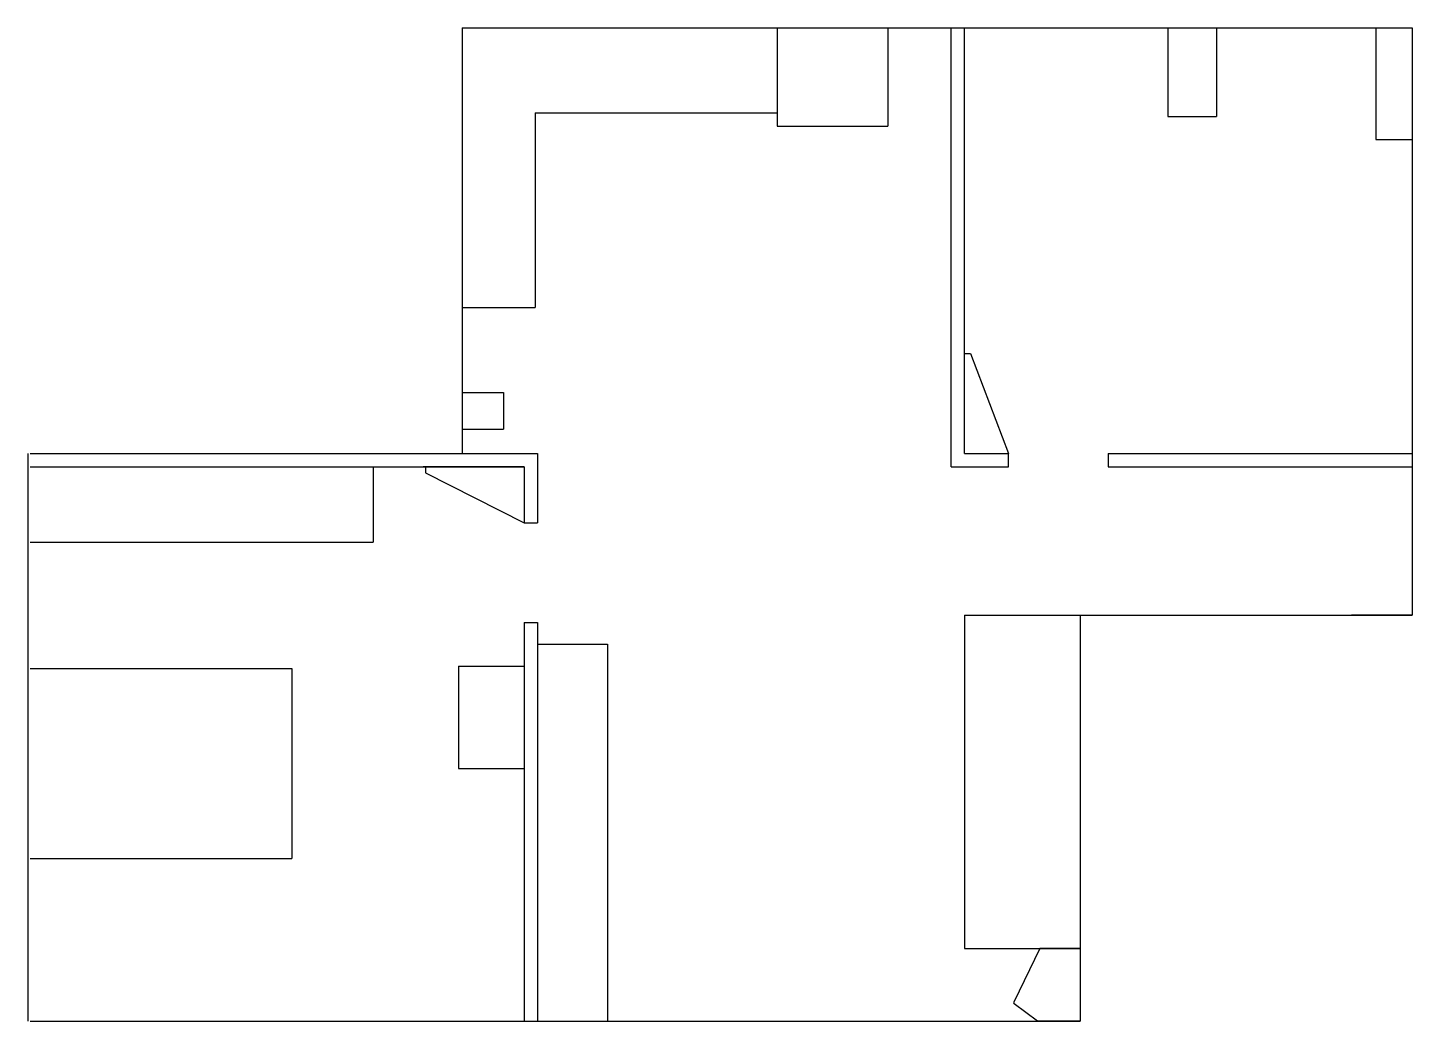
# Model space of a CAD drawing. Header units: millimetres. Extents: x 1000 to 12380, y 1000 to 9170.
import ezdxf

# ---------------------------------------------------------------- set-up
doc = ezdxf.new("R2010")
doc.units = ezdxf.units.MM

msp = doc.modelspace()

# ---------------------------------------------------------------- linework, layer by layer
for p, q in [((4570, 9170), (4570, 5670)), ((4570, 9170), (12380, 9170)), ((7160, 9170), (7160, 8360)), ((8070, 9170), (8070, 8360)), ((8590, 5560), (8590, 9170)), ((8700, 5670), (8700, 9170)), ((10370, 9170), (10370, 8440)), ((10770, 9170), (10770, 8440)), ((12080, 9170), (12080, 8250)), ((12380, 9170), (12380, 4340)), ((5170, 8470), (5170, 6870)), ((5170, 8470), (7160, 8470)), ((10370, 8440), (10770, 8440)), ((7160, 8360), (8070, 8360)), ((12080, 8250), (12380, 8250)), ((4570, 6870), (5170, 6870)), ((8700, 5670), (8700, 6490)), ((8700, 5670), (8700, 6490)), ((8700, 6490), (8750, 6490)), ((8750, 6490), (9060, 5670)), ((4570, 6170), (4910, 6170)), ((4910, 6170), (4910, 5870)), ((4570, 5870), (4910, 5870)), ((1000, 5670), (1000, 1000)), ((1000, 5670), (1000, 1000)), ((1000, 5670), (1000, 1000)), ((1020, 5670), (5190, 5670)), ((5190, 5670), (5190, 5100)), ((8700, 5670), (9060, 5670)), ((9060, 5560), (9060, 5670)), ((9880, 5670), (12380, 5670)), ((9880, 5670), (9880, 5560)), ((1020, 5560), (5080, 5560)), ((3840, 5560), (3840, 4940)), ((5080, 5560), (4250, 5560)), ((5080, 5560), (4270, 5560)), ((4270, 5560), (4270, 5510)), ((4270, 5510), (5080, 5100)), ((5080, 5560), (5080, 5100)), ((8590, 5560), (9060, 5560)), ((9880, 5560), (12380, 5560)), ((9880, 5560), (9880, 5560)), ((9880, 5560), (9880, 5560)), ((5080, 5100), (5190, 5100)), ((1020, 4940), (3840, 4940)), ((8700, 4340), (9650, 4340)), ((8700, 4340), (8700, 1600)), ((9650, 4340), (9650, 1000)), ((9650, 4340), (12380, 4340)), ((12380, 4340), (11880, 4340)), ((5080, 4280), (5190, 4280)), ((5080, 4280), (5080, 1000)), ((5190, 4280), (5190, 1000)), ((5190, 4100), (5765, 4100)), ((5765, 4100), (5765, 1000)), ((1020, 3900), (3170, 3900)), ((3170, 3900), (3170, 2340)), ((4540, 3920), (5080, 3920)), ((4540, 3920), (4540, 3080)), ((4540, 3080), (5080, 3080)), ((1020, 2340), (3170, 2340)), ((8700, 1600), (9650, 1600)), ((9320, 1600), (9104, 1157)), ((9650, 1600), (9320, 1600)), ((9320, 1600), (9320, 1600)), ((9300, 1000), (9107, 1145)), ((1020, 1000), (9650, 1000)), ((9650, 1000), (9300, 1000))]:
    msp.add_line(p, q)
msp.add_arc((9113, 1153), 10, 153.9465, 233.1301)

doc.saveas('drawing.dxf')
